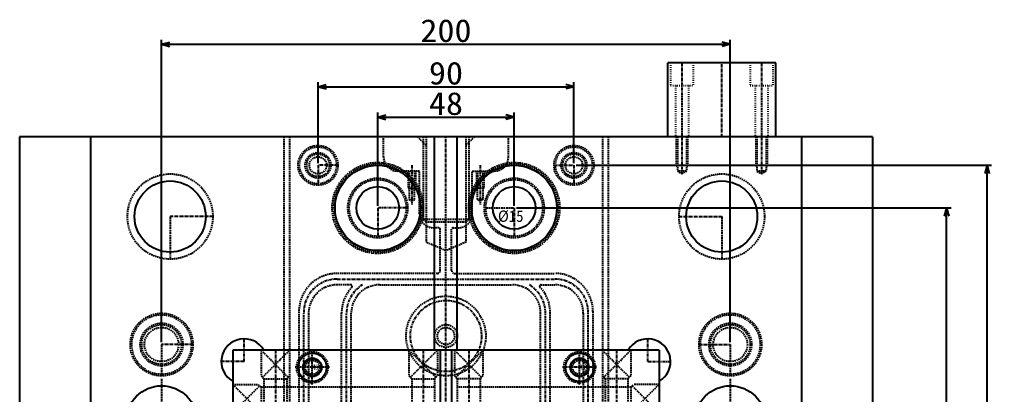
# Model space of a CAD drawing. Extents: x -554 to 592, y -350 to 391.
# Drawn here: x 250 to 591.9, y 259.4 to 391.3 of the extents above; entities that cross this region are included whole.
import ezdxf
from ezdxf.enums import TextEntityAlignment as Align

# ---------------------------------------------------------------- set-up
doc = ezdxf.new("R2010")
doc.units = 0
for name, pattern in [('CENTER', [1.75, 1, -0.25, 0.25, -0.25]), ('DASHED', [0.75, 0.5, -0.25]), ('DIVIDE', [2.25, 1, -0.25, 0.25, -0.25, 0.25, -0.25]), ('DOT', [0.75, 0.25, -0.5])]:
    doc.linetypes.add(name, pattern=pattern)
for name, color, linetype in [('L12', 7, 'CONTINUOUS'), ('L13', 7, 'CONTINUOUS'), ('L5', 7, 'CONTINUOUS'), ('L8', 7, 'CONTINUOUS'), ('L9', 7, 'CONTINUOUS')]:
    doc.layers.add(name, color=color, linetype=linetype)

msp = doc.modelspace()

# ---------------------------------------------------------------- linework, layer by layer
at = {"layer": 'L12', "color": 251, "linetype": 'CONTINUOUS'}
for p, q in [((300, 277.8), (300, 384.160209)), ((300, 382.560209), (302.897777, 383.336667)), ((500, 382.560209), (497.102223, 383.336667)), ((500, 277.8), (500, 384.160209)), ((300, 382.560209), (500, 382.560209)), ((300, 382.560209), (302.897777, 381.783752)), ((500, 382.560209), (497.102223, 381.783752)), ((355, 340.8), (355, 369.20733)), ((355, 367.60733), (357.897777, 368.383787)), ((355, 367.60733), (445, 367.60733)), ((355, 367.60733), (357.897777, 366.830873)), ((445, 367.60733), (442.102223, 368.383787)), ((445, 367.60733), (442.102223, 366.830873)), ((445, 340.8), (445, 369.20733)), ((376, 325.8), (376, 358.526702)), ((376, 356.926702), (378.897777, 357.703159)), ((376, 356.926702), (424, 356.926702)), ((376, 356.926702), (378.897777, 356.150244)), ((424, 356.926702), (421.102223, 357.703159)), ((424, 356.926702), (421.102223, 356.150244)), ((424, 325.8), (424, 358.526702)), ((445.8, 340), (591.882723, 340)), ((590.282723, 340), (589.506265, 337.102223)), ((590.282723, 10), (590.282723, 340)), ((590.282723, 340), (591.05918, 337.102223)), ((424.8, 325), (577.641885, 325)), ((576.041885, 325), (575.265428, 322.102223)), ((576.041885, 25), (576.041885, 325)), ((576.041885, 325), (576.818342, 322.102223))]:
    msp.add_line(p, q, dxfattribs=at)
at = {"layer": 'L13', "color": 3, "linetype": 'CONTINUOUS'}
for p, q in [((516, 376), (478, 376)), ((478, 350), (478, 376)), ((516, 350), (516, 376)), ((516, 350), (478, 350))]:
    msp.add_line(p, q, dxfattribs=at)
at = {"layer": 'L13', "color": 251, "linetype": 'DOT'}
for p, q in [((479, 376), (479, 368)), ((487, 376), (487, 368)), ((507, 376), (507, 368)), ((515, 376), (515, 368)), ((479, 368), (487, 368)), ((480.75, 368), (480.75, 350)), ((485.25, 368), (485.25, 350)), ((507, 368), (515, 368)), ((508.75, 368), (508.75, 350)), ((513.25, 368), (513.25, 350))]:
    msp.add_line(p, q, dxfattribs=at)
at = {"layer": 'L13', "color": 253, "linetype": 'CENTER'}
for p, q in [((483, 376), (483, 350)), ((497, 350), (497, 376)), ((511, 376), (511, 350))]:
    msp.add_line(p, q, dxfattribs=at)
at = {"layer": 'L13', "color": 206, "linetype": 'CONTINUOUS'}
for centre in [(376, 325), (424, 325)]:
    msp.add_circle(centre, 15, dxfattribs=at)
at = {"layer": 'L13', "color": 3, "linetype": 'DASHED'}
for centre in [(376, 325), (424, 325)]:
    msp.add_circle(centre, 10, dxfattribs=at)
at = {"layer": 'L5', "color": 7, "linetype": 'CENTER'}
msp.add_line((400, 0), (400, 350), dxfattribs=at)
at = {"layer": 'L5', "color": 7, "linetype": 'CONTINUOUS'}
for p, q in [((475, 275), (325, 275)), ((325, 275), (325, 75)), ((475, 275), (475, 75))]:
    msp.add_line(p, q, dxfattribs=at)
at = {"layer": 'L5', "color": 3, "linetype": 'CENTER'}
for p, q in [((353, 263), (353, 275)), ((447, 263), (447, 275)), ((359, 269), (347, 269)), ((453, 269), (441, 269))]:
    msp.add_line(p, q, dxfattribs=at)
at = {"layer": 'L5', "color": 4, "linetype": 'CONTINUOUS'}
for p, q in [((398, 275), (398, 210)), ((402, 275), (402, 210))]:
    msp.add_line(p, q, dxfattribs=at)
at = {"layer": 'L5', "color": 7, "linetype": 'DASHED'}
for centre in [(353, 269), (447, 269)]:
    msp.add_circle(centre, 5.5, dxfattribs=at)
at = {"layer": 'L5', "color": 251, "linetype": 'CONTINUOUS'}
for centre in [(353, 269), (447, 269)]:
    msp.add_circle(centre, 5, dxfattribs=at)
at = {"layer": 'L5', "color": 7, "linetype": 'CONTINUOUS'}
for centre in [(353, 269), (447, 269)]:
    msp.add_circle(centre, 3.25, dxfattribs=at)
at = {"layer": 'L5', "color": 3, "linetype": 'DASHED'}
for centre, radius in [((353, 269), 3), ((353, 269), 2.5), ((447, 269), 3), ((447, 269), 2.5)]:
    msp.add_circle(centre, radius, dxfattribs=at)
at = {"layer": 'L8', "color": 7, "linetype": 'CONTINUOUS'}
for p, q in [((550, 350), (250, 350)), ((250, 350), (250, 0)), ((275, 350), (275, 0)), ((396, 275), (396, 350)), ((404, 275), (404, 350)), ((525, 350), (525, 0)), ((550, 350), (550, 0))]:
    msp.add_line(p, q, dxfattribs=at)
at = {"layer": 'L8', "color": 7, "linetype": 'DASHED'}
for p, q in [((343, 350), (343, 0)), ((345, 350), (345, 0)), ((455, 350), (455, 0)), ((457, 350), (457, 0))]:
    msp.add_line(p, q, dxfattribs=at)
at = {"layer": 'L8', "color": 251, "linetype": 'DASHED'}
for p, q in [((393, 347), (390, 350)), ((392, 350), (392, 321)), ((393, 350), (393, 313)), ((410, 350), (407, 347)), ((407, 350), (407, 313)), ((408, 350), (408, 321)), ((393, 320), (392, 321)), ((408, 321), (392, 321)), ((407, 320), (393, 320)), ((408, 321), (407, 320)), ((400, 310), (393, 313)), ((407, 313), (400, 310))]:
    msp.add_line(p, q, dxfattribs=at)
at = {"layer": 'L8', "color": 6, "linetype": 'DASHED'}
for p, q in [((481, 350), (481, 340)), ((481.38, 350), (481.38, 338)), ((484.62, 350), (484.62, 338)), ((485, 350), (485, 340)), ((509, 350), (509, 340)), ((509.38, 350), (509.38, 338)), ((512.62, 350), (512.62, 338)), ((513, 350), (513, 340)), ((481, 340), (485, 340)), ((481, 340), (481.38, 339.341821)), ((485, 340), (484.62, 339.341821)), ((509, 340), (513, 340)), ((509, 340), (509.38, 339.341821)), ((513, 340), (512.62, 339.341821)), ((481.38, 338), (483, 337.026606)), ((484.62, 338), (481.38, 338)), ((484.62, 338), (483, 337.026606)), ((509.38, 338), (511, 337.026606)), ((512.62, 338), (509.38, 338)), ((512.62, 338), (511, 337.026606))]:
    msp.add_line(p, q, dxfattribs=at)
at = {"layer": 'L8', "color": 6, "linetype": 'CENTER'}
for p, q in [((483, 350), (483, 337.026606)), ((511, 350), (511, 337.026606)), ((329, 271), (329, 279)), ((471, 271), (471, 279)), ((329, 271), (321, 271)), ((471, 271), (479, 271))]:
    msp.add_line(p, q, dxfattribs=at)
at = {"layer": 'L8', "color": 4, "linetype": 'CENTER'}
for p, q in [((362, 340), (355, 340)), ((355, 340), (355, 333)), ((438, 340), (445, 340)), ((445, 340), (445, 333))]:
    msp.add_line(p, q, dxfattribs=at)
at = {"layer": 'L8', "color": 3, "linetype": 'CENTER'}
for p, q in [((376, 325), (376, 315)), ((386, 325), (376, 325)), ((414, 325), (424, 325)), ((424, 325), (424, 315))]:
    msp.add_line(p, q, dxfattribs=at)
at = {"layer": 'L8', "color": 251, "linetype": 'CENTER'}
for p, q in [((303, 322), (303, 307)), ((318, 322), (303, 322)), ((482, 322), (497, 322)), ((497, 322), (497, 307)), ((300, 277), (300, 266)), ((311, 277), (300, 277)), ((489, 277), (500, 277)), ((500, 277), (500, 266))]:
    msp.add_line(p, q, dxfattribs=at)
at = {"layer": 'L8', "color": 96, "linetype": 'CENTER'}
for p, q in [((300, 265), (300, 235)), ((500, 265), (500, 235))]:
    msp.add_line(p, q, dxfattribs=at)
at = {"layer": 'L8', "color": 7, "linetype": 'DASHED'}
for centre, radius in [((355, 340), 7), ((445, 340), 7), ((355, 340), 4.5), ((445, 340), 4.5), ((376, 325), 16), ((424, 325), 16), ((376, 325), 10.5), ((424, 325), 10.5)]:
    msp.add_circle(centre, radius, dxfattribs=at)
at = {"layer": 'L8', "color": 251, "linetype": 'DASHED'}
for centre, radius in [((355, 340), 6.5), ((445, 340), 6.5), ((303, 322), 15), ((497, 322), 15), ((300, 277), 11), ((300, 277), 10.5), ((500, 277), 11), ((500, 277), 10.5), ((300, 277), 7.5), ((300, 277), 7), ((500, 277), 7.5), ((500, 277), 7), ((300, 277), 6), ((500, 277), 6)]:
    msp.add_circle(centre, radius, dxfattribs=at)
at = {"layer": 'L8', "color": 4, "linetype": 'DASHED'}
for centre, radius in [((355, 340), 4), ((355, 340), 3), ((445, 340), 4), ((445, 340), 3)]:
    msp.add_circle(centre, radius, dxfattribs=at)
at = {"layer": 'L8', "color": 6, "linetype": 'DASHED'}
for centre in [(376, 325), (424, 325)]:
    msp.add_circle(centre, 15.5, dxfattribs=at)
at = {"layer": 'L8', "color": 251, "linetype": 'CONTINUOUS'}
for centre in [(303, 322), (497, 322)]:
    msp.add_circle(centre, 12.5, dxfattribs=at)
at = {"layer": 'L8', "color": 3, "linetype": 'CONTINUOUS'}
for centre in [(376, 325), (424, 325)]:
    msp.add_circle(centre, 7.5, dxfattribs=at)
at = {"layer": 'L8', "color": 56, "linetype": 'DASHED'}
for radius in [14, 4, 3]:
    msp.add_circle((400, 280), radius, dxfattribs=at)
at = {"layer": 'L8', "color": 56, "linetype": 'CENTER'}
msp.add_circle((400, 280), 12.5, dxfattribs=at)
at = {"layer": 'L8', "color": 96, "linetype": 'CONTINUOUS'}
for centre in [(300, 250), (500, 250)]:
    msp.add_circle(centre, 12.5, dxfattribs=at)
at = {"layer": 'L8', "color": 6, "linetype": 'CONTINUOUS'}
for centre, start, end in [((329, 271), 30, 240), ((471, 271), -60, 150)]:
    msp.add_arc(centre, 8, start, end, dxfattribs=at)
at = {"layer": 'L9', "color": 6, "linetype": 'DASHED'}
for p, q in [((378, 343), (378, 350)), ((422, 343), (422, 350)), ((390.75, 338), (383, 338)), ((387.05, 338), (387.05, 332)), ((388.95, 338), (388.95, 332)), ((390.75, 323), (390.75, 338)), ((409.25, 323), (409.25, 338)), ((409.25, 338), (417, 338)), ((411.05, 338), (411.05, 332)), ((412.95, 338), (412.95, 332)), ((386.7, 332), (389.3, 332)), ((387.05, 332), (387.05, 328)), ((388.95, 328), (388.95, 332)), ((413.3, 332), (410.7, 332)), ((411.05, 328), (411.05, 332)), ((412.95, 332), (412.95, 328)), ((387.05, 328), (388.95, 328)), ((387.05, 328), (388, 327.451517)), ((388, 327.451517), (388.95, 328)), ((412, 327.451517), (411.05, 328)), ((412.95, 328), (411.05, 328)), ((412.95, 328), (412, 327.451517)), ((397.5, 318), (395.75, 318)), ((402.5, 318), (404.25, 318)), ((398, 303), (398, 317.5)), ((402, 303), (402, 317.5))]:
    msp.add_line(p, q, dxfattribs=at)
at = {"layer": 'L9', "color": 4, "linetype": 'DIVIDE'}
for p, q in [((388, 340), (388, 326.21)), ((412, 340), (412, 326.21))]:
    msp.add_line(p, q, dxfattribs=at)
at = {"layer": 'L9', "color": 4, "linetype": 'DASHED'}
for p, q in [((386.7, 338), (386.7, 332)), ((389.3, 338), (389.3, 332)), ((410.7, 338), (410.7, 332)), ((413.3, 338), (413.3, 332)), ((386.7, 332), (387.05, 331.65)), ((389.3, 332), (388.95, 331.65)), ((410.7, 332), (411.05, 331.65)), ((413.3, 332), (412.95, 331.65))]:
    msp.add_line(p, q, dxfattribs=at)
at = {"layer": 'L9', "color": 2, "linetype": 'DASHED'}
for p, q in [((397, 302), (361.7, 302)), ((403, 302), (438.3, 302)), ((366.553079, 298), (361.7, 298)), ((376.7, 298), (423.3, 298)), ((433.446921, 298), (438.3, 298)), ((348.3, 288.6), (348.3, 90.5)), ((351.7, 288), (351.7, 90.5)), ((363.3, 244.149684), (363.3, 288)), ((366.7, 244.149684), (366.7, 288)), ((433.3, 244.149684), (433.3, 288)), ((436.7, 244.149684), (436.7, 288)), ((448.3, 288), (448.3, 90.5)), ((451.7, 288.6), (451.7, 90.5))]:
    msp.add_line(p, q, dxfattribs=at)
at = {"layer": 'L9', "color": 2, "linetype": 'CENTER'}
for p, q in [((361.7, 300), (438.3, 300)), ((350, 90.5), (350, 288.3)), ((365, 249.4), (365, 288)), ((435, 249.4), (435, 288)), ((450, 90.5), (450, 288.3))]:
    msp.add_line(p, q, dxfattribs=at)
at = {"layer": 'L9', "color": 136, "linetype": 'DASHED'}
for p, q in [((335, 275), (335, 266)), ((344.5, 265.5), (335, 275)), ((335.5, 265.5), (345, 275)), ((345, 275), (345, 266)), ((387, 275), (387, 266)), ((396.5, 265.5), (387, 275)), ((387.5, 265.5), (397, 275)), ((397, 275), (397, 266)), ((403, 275), (403, 266)), ((412.5, 265.5), (403, 275)), ((403.5, 265.5), (413, 275)), ((413, 275), (413, 266)), ((455, 275), (455, 266)), ((464.5, 265.5), (455, 275)), ((455.5, 265.5), (465, 275)), ((465, 275), (465, 266)), ((335, 266), (336, 265)), ((336, 265), (344, 265)), ((336, 265), (336, 195)), ((344, 265), (345, 266)), ((344, 265), (344, 195)), ((387, 266), (388, 265)), ((388, 265), (396, 265)), ((388, 265), (388, 197)), ((396, 265), (397, 266)), ((396, 265), (396, 193)), ((404, 265), (403, 266)), ((412, 265), (404, 265)), ((404, 265), (404, 193)), ((413, 266), (412, 265)), ((412, 265), (412, 193)), ((456, 265), (455, 266)), ((464, 265), (456, 265)), ((456, 265), (456, 85)), ((465, 266), (464, 265)), ((464, 265), (464, 85)), ((325, 263), (334, 263)), ((334.5, 253.5), (325, 263)), ((325, 253), (334.5, 262.5)), ((335, 262), (334, 263)), ((335, 262), (335, 254)), ((396, 262), (335, 262)), ((465, 262), (404, 262)), ((465, 262), (466, 263)), ((465, 262), (465, 254)), ((465.5, 253.5), (475, 263)), ((475, 253), (465.5, 262.5)), ((475, 263), (466, 263))]:
    msp.add_line(p, q, dxfattribs=at)
at = {"layer": 'L9', "color": 136, "linetype": 'CENTER'}
for p, q in [((340, 275), (340, 195)), ((392, 275), (392, 193)), ((408, 275), (408, 193)), ((460, 275), (460, 75))]:
    msp.add_line(p, q, dxfattribs=at)
at = {"layer": 'L9', "color": 6, "linetype": 'DASHED'}
for centre, radius, start, end in [((383, 343), 5, 180, 270), ((417, 343), 5, 270, 360), ((395.75, 323), 5, 180, 270), ((404.25, 323), 5, 270, 360), ((397.5, 317.5), 0.5, 0, 90), ((402.5, 317.5), 0.5, 90, 180)]:
    msp.add_arc(centre, radius, start, end, dxfattribs=at)
at = {"layer": 'L9', "color": 2, "linetype": 'DASHED'}
for centre, radius, start, end in [((361.7, 288.6), 13.4, 90, 180), ((397, 303), 1, -90, 0), ((403, 303), 1, 180, 270), ((438.3, 288.6), 13.4, 360, 450), ((361.7, 288), 10, 90, 180), ((366.553079, 297.5), 0.5, 316.885916, 450), ((376.7, 288), 10, 90, 180), ((423.3, 288), 10, 0, 90), ((433.446921, 297.5), 0.5, 90, 223.114084), ((438.3, 288), 10, 0, 90), ((376.7, 288), 13.4, 136.885916, 180), ((423.3, 288), 13.4, 0, 43.114084)]:
    msp.add_arc(centre, radius, start, end, dxfattribs=at)
at = {"layer": 'L9', "color": 2, "linetype": 'CENTER'}
for centre, start, end in [((361.7, 288.3), 90, 180), ((376.7, 288), 121.273298, 180), ((423.3, 288), 0, 58.726702), ((438.3, 288.3), 0, 90)]:
    msp.add_arc(centre, 11.7, start, end, dxfattribs=at)

# ---------------------------------------------------------------- texts
at = {"layer": 'L12', "color": 251, "linetype": 'CONTINUOUS', "width": 0.75}
for s, p, p2 in [('200', (391, 383.360209), (409, 383.360209)), ('90', (394, 368.40733), (406, 368.40733)), ('48', (394, 357.726702), (406, 357.726702))]:
    msp.add_text(s, height=8, dxfattribs=at).set_placement(p, p2, align=Align.ALIGNED)
at = {"layer": 'L12', "color": 2, "linetype": 'CONTINUOUS', "width": 0.75}
msp.add_text('%%c15', height=4, dxfattribs=at).set_placement((418.280105, 320.125654), (427.280105, 320.125654), align=Align.ALIGNED)
at = {"layer": 'L5', "color": 56, "linetype": 'CONTINUOUS', "width": 0.5}
for p, p2 in [((353, 268), (355, 268)), ((447, 268), (449, 268))]:
    msp.add_text('M6', height=2, dxfattribs=at).set_placement(p, p2, align=Align.ALIGNED)

doc.saveas('drawing.dxf')
